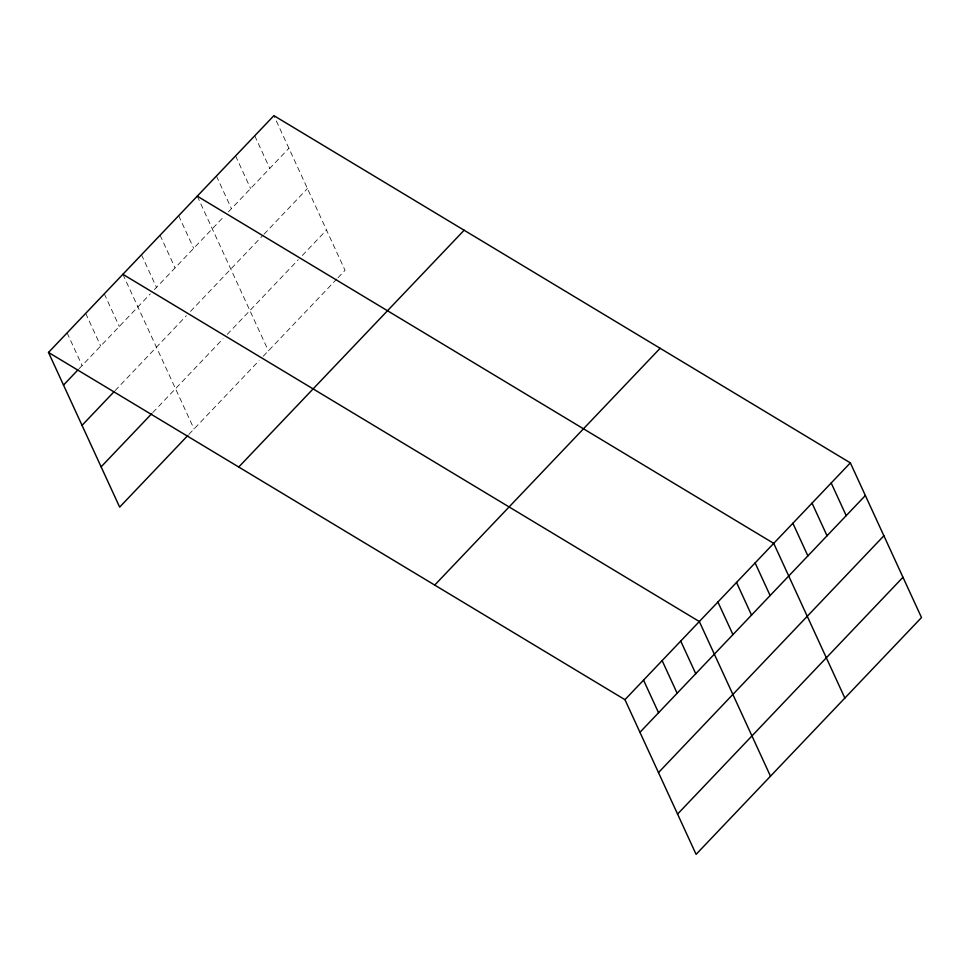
<?xml version="1.0" encoding="UTF-8"?>
<svg xmlns="http://www.w3.org/2000/svg" width="970" height="970" viewBox="0 0 970 970"><rect width="100%" height="100%" fill="white"/><g stroke="black" fill="none" stroke-linecap="round" stroke-linejoin="round"><path stroke-width="0.73" stroke-dasharray="4.85 3.64" d="M79.006 368.794L150.289 293.91M154.424 289.569L224.373 216.08M228.411 211.848L288.914 148.277M115.09 390.631L186.385 315.735M190.508 311.394L263.076 235.164M264.082 234.109L307.441 188.556M152.775 412.589L223.027 338.785M227.162 334.444L298.287 259.717M302.325 255.486L326.526 230.06M188.871 434.414L259.111 360.61M263.246 356.269L336.99 278.802M337.996 277.747L345.053 270.327L273.904 115.648M254.746 135.776L269.757 168.404M235.589 155.903L250.599 188.532M216.431 176.031L231.442 208.671M197.262 196.158L268.411 350.849M178.674 215.692L193.685 248.332M160.074 235.225L175.085 267.865M141.475 254.758L156.485 287.399M122.887 274.304L194.036 428.982M104.287 293.837L119.298 326.478M85.687 313.371L100.698 346.011M67.1 332.904L82.11 365.544"/><path stroke-width="1.45" d="M48.5 352.437L273.904 115.648L850.351 462.872L921.5 617.55L696.096 854.352L624.947 699.673L48.5 352.437L119.65 507.128L187.828 435.494M63.511 385.078L77.976 369.885M82.038 425.357L114.06 391.71M101.123 466.849L151.744 413.669M238.729 467.031L464.133 230.229M434.718 585.08L660.121 348.291M624.947 699.673L850.351 462.872M639.957 732.302L865.361 495.512M658.485 772.581L883.888 535.779M677.569 814.072L902.973 577.283M197.262 196.158L773.72 543.382L844.858 698.073M122.887 274.304L699.334 621.528L770.483 776.206M831.193 482.999L846.204 515.64M812.035 503.127L827.046 535.767M792.878 523.254L807.889 555.895M755.121 562.915L770.131 595.556M736.521 582.449L751.532 615.089M717.921 601.994L732.944 634.622M680.734 641.061L695.745 673.701M662.134 660.594L677.145 693.235M643.546 680.128L658.557 712.768"/></g></svg>
